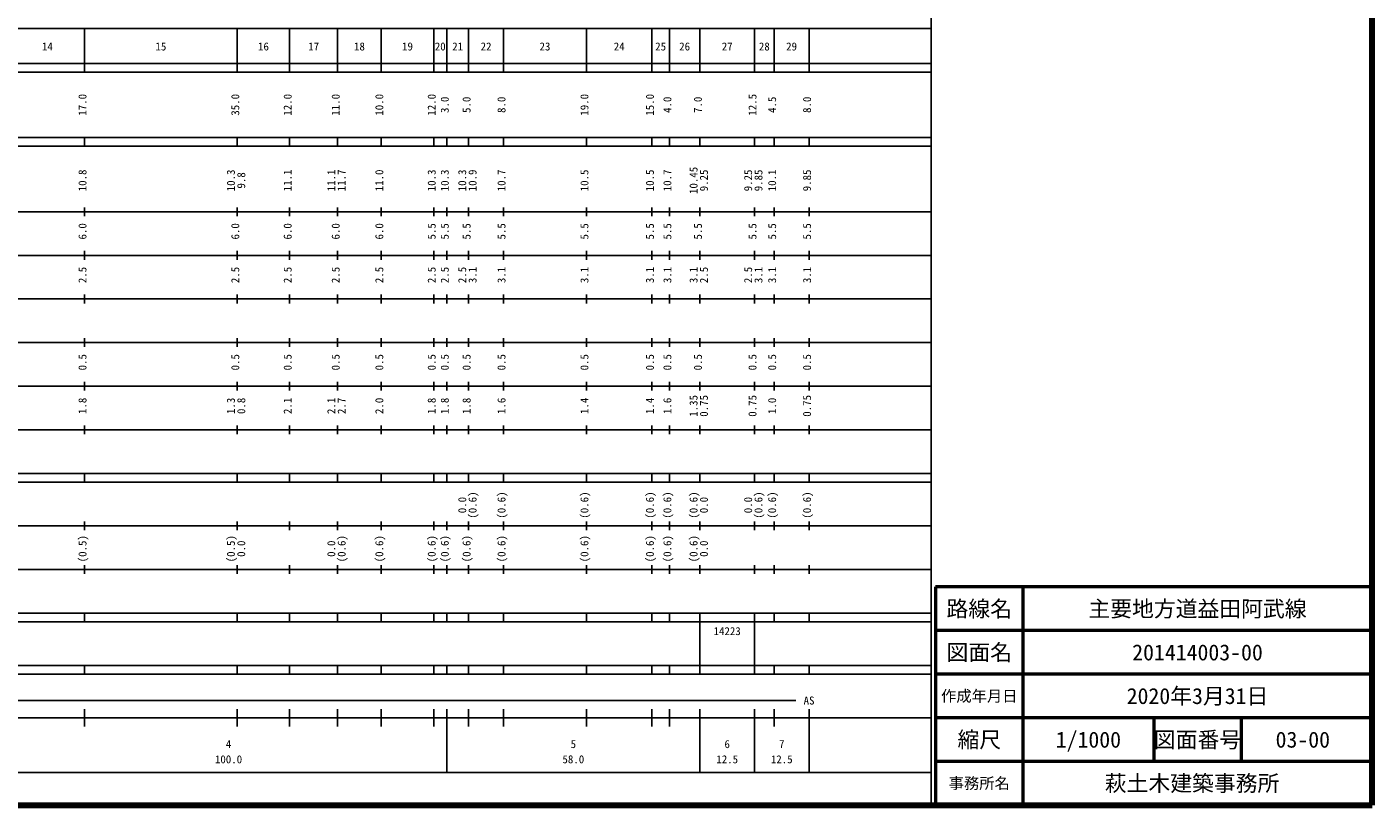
# Model space of a CAD drawing. Units: millimetres on the paper, enlarged 1000 times. Extents: x 40000 to 680000, y 20000 to 380000.
# Drawn here: x 371804 to 680000, y 20000 to 198357 of the extents above; entities that cross this region are included whole.
import ezdxf
from ezdxf.enums import TextEntityAlignment as Align

# ---------------------------------------------------------------- set-up
doc = ezdxf.new("R2010")
doc.units = ezdxf.units.MM
doc.header["$LTSCALE"] = 1000
for name, color, linetype, lineweight in [('M-TTL', 2, 'Continuous', 140), ('M-TTL-BAND', 7, 'Continuous', 25), ('M-TTL-FRAM', 2, 'Continuous', 50), ('M-TTL-LINE', 7, 'Continuous', 50), ('M-TTL-TXT', 7, 'Continuous', 13)]:
    doc.layers.add(name, color=color, linetype=linetype, lineweight=lineweight)
doc.styles.add('ＭＳ ゴシック', font='')
doc.styles.get('ＭＳ ゴシック').set_extended_font_data('MS Gothic')

msp = doc.modelspace()

# ---------------------------------------------------------------- linework, layer by layer
at = {"layer": 'M-TTL'}
for p, q in [((680000, 20000), (680000, 380000)), ((40000, 20000), (680000, 20000))]:
    msp.add_line(p, q, dxfattribs=at)
at = {"layer": 'M-TTL-BAND'}
for p, q in [((579000, 20000), (579000, 370000)), ((68000, 198000), (579000, 198000)), ((385000, 188000), (385000, 198000)), ((420000, 188000), (420000, 198000)), ((432000, 188000), (432000, 198000)), ((443000, 188000), (443000, 198000)), ((453000, 188000), (453000, 198000)), ((465000, 188000), (465000, 198000)), ((468000, 188000), (468000, 198000)), ((473000, 188000), (473000, 198000)), ((481000, 188000), (481000, 198000)), ((500000, 188000), (500000, 198000)), ((515000, 188000), (515000, 198000)), ((519000, 188000), (519000, 198000)), ((526000, 188000), (526000, 198000)), ((538500, 188000), (538500, 198000)), ((543000, 188000), (543000, 198000)), ((551000, 188000), (551000, 198000)), ((40000, 190000), (579000, 190000)), ((40000, 188000), (579000, 188000)), ((40000, 173000), (579000, 173000)), ((385000, 171000), (385000, 173000)), ((420000, 171000), (420000, 173000)), ((432000, 171000), (432000, 173000)), ((443000, 171000), (443000, 173000)), ((453000, 171000), (453000, 173000)), ((465000, 171000), (465000, 173000)), ((468000, 171000), (468000, 173000)), ((473000, 171000), (473000, 173000)), ((481000, 171000), (481000, 173000)), ((500000, 171000), (500000, 173000)), ((515000, 171000), (515000, 173000)), ((519000, 171000), (519000, 173000)), ((526000, 171000), (526000, 173000)), ((538500, 171000), (538500, 173000)), ((543000, 171000), (543000, 173000)), ((551000, 171000), (551000, 173000)), ((40000, 171000), (579000, 171000)), ((40000, 156000), (579000, 156000)), ((385000, 155000), (385000, 157000)), ((420000, 155000), (420000, 157000)), ((432000, 155000), (432000, 157000)), ((443000, 155000), (443000, 157000)), ((453000, 155000), (453000, 157000)), ((465000, 155000), (465000, 157000)), ((468000, 155000), (468000, 157000)), ((473000, 155000), (473000, 157000)), ((481000, 155000), (481000, 157000)), ((500000, 155000), (500000, 157000)), ((515000, 155000), (515000, 157000)), ((519000, 155000), (519000, 157000)), ((526000, 155000), (526000, 157000)), ((538500, 155000), (538500, 157000)), ((543000, 155000), (543000, 157000)), ((551000, 155000), (551000, 157000)), ((46000, 146000), (579000, 146000)), ((385000, 145000), (385000, 147000)), ((420000, 145000), (420000, 147000)), ((432000, 145000), (432000, 147000)), ((443000, 145000), (443000, 147000)), ((453000, 145000), (453000, 147000)), ((465000, 145000), (465000, 147000)), ((468000, 145000), (468000, 147000)), ((473000, 145000), (473000, 147000)), ((481000, 145000), (481000, 147000)), ((500000, 145000), (500000, 147000)), ((515000, 145000), (515000, 147000)), ((519000, 145000), (519000, 147000)), ((526000, 145000), (526000, 147000)), ((538500, 145000), (538500, 147000)), ((543000, 145000), (543000, 147000)), ((551000, 145000), (551000, 147000)), ((52000, 136000), (579000, 136000)), ((385000, 135000), (385000, 137000)), ((420000, 135000), (420000, 137000)), ((432000, 135000), (432000, 137000)), ((443000, 135000), (443000, 137000)), ((453000, 135000), (453000, 137000)), ((465000, 135000), (465000, 137000)), ((468000, 135000), (468000, 137000)), ((473000, 135000), (473000, 137000)), ((481000, 135000), (481000, 137000)), ((500000, 135000), (500000, 137000)), ((515000, 135000), (515000, 137000)), ((519000, 135000), (519000, 137000)), ((526000, 135000), (526000, 137000)), ((538500, 135000), (538500, 137000)), ((543000, 135000), (543000, 137000)), ((551000, 135000), (551000, 137000)), ((385000, 125000), (385000, 127000)), ((420000, 125000), (420000, 127000)), ((432000, 125000), (432000, 127000)), ((443000, 125000), (443000, 127000)), ((453000, 125000), (453000, 127000)), ((465000, 125000), (465000, 127000)), ((468000, 125000), (468000, 127000)), ((473000, 125000), (473000, 127000)), ((481000, 125000), (481000, 127000)), ((500000, 125000), (500000, 127000)), ((515000, 125000), (515000, 127000)), ((519000, 125000), (519000, 127000)), ((526000, 125000), (526000, 127000)), ((538500, 125000), (538500, 127000)), ((543000, 125000), (543000, 127000)), ((551000, 125000), (551000, 127000)), ((46000, 126000), (579000, 126000)), ((52000, 116000), (579000, 116000)), ((385000, 115000), (385000, 117000)), ((420000, 115000), (420000, 117000)), ((432000, 115000), (432000, 117000)), ((443000, 115000), (443000, 117000)), ((453000, 115000), (453000, 117000)), ((465000, 115000), (465000, 117000)), ((468000, 115000), (468000, 117000)), ((473000, 115000), (473000, 117000)), ((481000, 115000), (481000, 117000)), ((500000, 115000), (500000, 117000)), ((515000, 115000), (515000, 117000)), ((519000, 115000), (519000, 117000)), ((526000, 115000), (526000, 117000)), ((538500, 115000), (538500, 117000)), ((543000, 115000), (543000, 117000)), ((551000, 115000), (551000, 117000)), ((46000, 106000), (579000, 106000)), ((385000, 105000), (385000, 107000)), ((420000, 105000), (420000, 107000)), ((432000, 105000), (432000, 107000)), ((443000, 105000), (443000, 107000)), ((453000, 105000), (453000, 107000)), ((465000, 105000), (465000, 107000)), ((468000, 105000), (468000, 107000)), ((473000, 105000), (473000, 107000)), ((481000, 105000), (481000, 107000)), ((500000, 105000), (500000, 107000)), ((515000, 105000), (515000, 107000)), ((519000, 105000), (519000, 107000)), ((526000, 105000), (526000, 107000)), ((538500, 105000), (538500, 107000)), ((543000, 105000), (543000, 107000)), ((551000, 105000), (551000, 107000)), ((40000, 96000), (579000, 96000)), ((385000, 94000), (385000, 96000)), ((420000, 94000), (420000, 96000)), ((432000, 94000), (432000, 96000)), ((443000, 94000), (443000, 96000)), ((453000, 94000), (453000, 96000)), ((465000, 94000), (465000, 96000)), ((468000, 94000), (468000, 96000)), ((473000, 94000), (473000, 96000)), ((481000, 94000), (481000, 96000)), ((500000, 94000), (500000, 96000)), ((515000, 94000), (515000, 96000)), ((519000, 94000), (519000, 96000)), ((526000, 94000), (526000, 96000)), ((538500, 94000), (538500, 96000)), ((543000, 94000), (543000, 96000)), ((551000, 94000), (551000, 96000)), ((40000, 94000), (579000, 94000)), ((49000, 84000), (579000, 84000)), ((385000, 83000), (385000, 85000)), ((420000, 83000), (420000, 85000)), ((432000, 83000), (432000, 85000)), ((443000, 83000), (443000, 85000)), ((453000, 83000), (453000, 85000)), ((465000, 83000), (465000, 85000)), ((468000, 83000), (468000, 85000)), ((473000, 83000), (473000, 85000)), ((481000, 83000), (481000, 85000)), ((500000, 83000), (500000, 85000)), ((515000, 83000), (515000, 85000)), ((519000, 83000), (519000, 85000)), ((526000, 83000), (526000, 85000)), ((538500, 83000), (538500, 85000)), ((543000, 83000), (543000, 85000)), ((551000, 83000), (551000, 85000)), ((40000, 74000), (579000, 74000)), ((385000, 73000), (385000, 75000)), ((420000, 73000), (420000, 75000)), ((432000, 73000), (432000, 75000)), ((443000, 73000), (443000, 75000)), ((453000, 73000), (453000, 75000)), ((465000, 73000), (465000, 75000)), ((468000, 73000), (468000, 75000)), ((473000, 73000), (473000, 75000)), ((481000, 73000), (481000, 75000)), ((500000, 73000), (500000, 75000)), ((515000, 73000), (515000, 75000)), ((519000, 73000), (519000, 75000)), ((526000, 73000), (526000, 75000)), ((538500, 73000), (538500, 75000)), ((543000, 73000), (543000, 75000)), ((551000, 73000), (551000, 75000)), ((40000, 64000), (579000, 64000)), ((40000, 62000), (579000, 62000)), ((385000, 62000), (385000, 64000)), ((420000, 62000), (420000, 64000)), ((432000, 62000), (432000, 64000)), ((443000, 62000), (443000, 64000)), ((453000, 62000), (453000, 64000)), ((465000, 62000), (465000, 64000)), ((468000, 62000), (468000, 64000)), ((473000, 62000), (473000, 64000)), ((481000, 62000), (481000, 64000)), ((500000, 62000), (500000, 64000)), ((515000, 62000), (515000, 64000)), ((519000, 62000), (519000, 64000)), ((526000, 62000), (526000, 64000)), ((526000, 52000), (526000, 62000)), ((538500, 62000), (538500, 64000)), ((538500, 52000), (538500, 62000)), ((543000, 62000), (543000, 64000)), ((551000, 62000), (551000, 64000)), ((40000, 52000), (579000, 52000)), ((40000, 50000), (579000, 50000)), ((385000, 50000), (385000, 52000)), ((420000, 50000), (420000, 52000)), ((432000, 50000), (432000, 52000)), ((443000, 50000), (443000, 52000)), ((453000, 50000), (453000, 52000)), ((465000, 50000), (465000, 52000)), ((468000, 50000), (468000, 52000)), ((473000, 50000), (473000, 52000)), ((481000, 50000), (481000, 52000)), ((500000, 50000), (500000, 52000)), ((515000, 50000), (515000, 52000)), ((519000, 50000), (519000, 52000)), ((526000, 50000), (526000, 52000)), ((538500, 50000), (538500, 52000)), ((543000, 50000), (543000, 52000)), ((551000, 50000), (551000, 52000)), ((71000, 44000), (548000, 44000)), ((385000, 38000), (385000, 42000)), ((420000, 38000), (420000, 42000)), ((432000, 38000), (432000, 42000)), ((443000, 38000), (443000, 42000)), ((453000, 38000), (453000, 42000)), ((465000, 38000), (465000, 42000)), ((468000, 27500), (468000, 42000)), ((473000, 38000), (473000, 42000)), ((481000, 38000), (481000, 42000)), ((500000, 38000), (500000, 42000)), ((515000, 38000), (515000, 42000)), ((519000, 38000), (519000, 42000)), ((526000, 27500), (526000, 42000)), ((538500, 27500), (538500, 42000)), ((543000, 38000), (543000, 42000)), ((551000, 27500), (551000, 42000)), ((40000, 40000), (579000, 40000)), ((68000, 27500), (579000, 27500))]:
    msp.add_line(p, q, dxfattribs=at)
at = {"layer": 'M-TTL-FRAM'}
for p, q in [((680000, 70000), (580000, 70000)), ((580000, 70000), (580000, 20000))]:
    msp.add_line(p, q, dxfattribs=at)
at = {"layer": 'M-TTL-LINE'}
for p, q in [((600000, 70000), (600000, 20000)), ((680000, 60000), (580000, 60000)), ((680000, 50000), (580000, 50000)), ((680000, 40000), (580000, 40000)), ((630000, 40000), (630000, 30000)), ((650000, 40000), (650000, 30000)), ((680000, 30000), (580000, 30000))]:
    msp.add_line(p, q, dxfattribs=at)

# ---------------------------------------------------------------- texts
at = {"layer": 'M-TTL-BAND', "style": 'ＭＳ ゴシック'}
for s, p in [('14', (376500, 192405)), ('15', (402500, 192405)), ('16', (426000, 192405)), ('17', (437500, 192405)), ('18', (448000, 192405)), ('19', (459000, 192405)), ('20', (466500, 192405)), ('21', (470500, 192405)), ('22', (477000, 192405)), ('23', (490500, 192405)), ('24', (507500, 192405)), ('25', (517000, 192405)), ('26', (522500, 192405)), ('27', (532250, 192405)), ('28', (540750, 192405)), ('29', (547000, 192405)), ('AS', (551000, 42500)), ('4', (418000, 32523)), ('5', (497000, 32523)), ('6', (532250, 32523)), ('7', (544750, 32523)), ('100.0', (418000, 29033)), ('58.0', (497000, 29033)), ('12.5', (532250, 29033)), ('12.5', (544750, 29033))]:
    msp.add_text(s, height=1833, dxfattribs=at).set_placement(p, align=Align.BOTTOM_CENTER)
for s, p in [('17.0', (386000, 180500)), ('35.0', (421000, 180500)), ('12.0', (433000, 180500)), ('11.0', (444000, 180500)), ('10.0', (454000, 180500)), ('12.0', (466000, 180500)), ('3.0', (469000, 180500)), ('5.0', (474000, 180500)), ('8.0', (482000, 180500)), ('19.0', (501000, 180500)), ('15.0', (516000, 180500)), ('4.0', (520000, 180500)), ('7.0', (527000, 180500)), ('12.5', (539500, 180500)), ('4.5', (544000, 180500)), ('8.0', (552000, 180500)), ('10.8', (386000, 163174)), ('10.3', (420000, 163174)), ('9.8', (422370, 163174)), ('11.1', (433000, 163174)), ('11.1', (443000, 163174)), ('11.7', (445370, 163174)), ('11.0', (454000, 163174)), ('10.3', (466000, 163174)), ('10.3', (469000, 163174)), ('10.3', (473000, 163174)), ('10.9', (475370, 163174)), ('10.7', (482000, 163174)), ('10.5', (501000, 163174)), ('10.5', (516000, 163174)), ('10.7', (520000, 163174)), ('10.45', (526000, 163174)), ('9.25', (528370, 163174)), ('9.25', (538500, 163174)), ('9.85', (540870, 163174)), ('10.1', (544000, 163174)), ('9.85', (552000, 163174)), ('6.0', (386000, 151500)), ('6.0', (421000, 151500)), ('6.0', (433000, 151500)), ('6.0', (444000, 151500)), ('6.0', (454000, 151500)), ('5.5', (466000, 151500)), ('5.5', (469000, 151500)), ('5.5', (474000, 151500)), ('5.5', (482000, 151500)), ('5.5', (501000, 151500)), ('5.5', (516000, 151500)), ('5.5', (520000, 151500)), ('5.5', (527000, 151500)), ('5.5', (539500, 151500)), ('5.5', (544000, 151500)), ('5.5', (552000, 151500)), ('2.5', (386000, 141500)), ('2.5', (421000, 141500)), ('2.5', (433000, 141500)), ('2.5', (444000, 141500)), ('2.5', (454000, 141500)), ('2.5', (466000, 141500)), ('2.5', (469000, 141500)), ('2.5', (473000, 141500)), ('3.1', (475370, 141500)), ('3.1', (482000, 141500)), ('3.1', (501000, 141500)), ('3.1', (516000, 141500)), ('3.1', (520000, 141500)), ('3.1', (526000, 141500)), ('2.5', (528370, 141500)), ('2.5', (538500, 141500)), ('3.1', (540870, 141500)), ('3.1', (544000, 141500)), ('3.1', (552000, 141500)), ('0.5', (386000, 121500)), ('0.5', (421000, 121500)), ('0.5', (433000, 121500)), ('0.5', (444000, 121500)), ('0.5', (454000, 121500)), ('0.5', (466000, 121500)), ('0.5', (469000, 121500)), ('0.5', (474000, 121500)), ('0.5', (482000, 121500)), ('0.5', (501000, 121500)), ('0.5', (516000, 121500)), ('0.5', (520000, 121500)), ('0.5', (527000, 121500)), ('0.5', (539500, 121500)), ('0.5', (544000, 121500)), ('0.5', (552000, 121500)), ('1.8', (386000, 111500)), ('1.3', (420000, 111500)), ('0.8', (422370, 111500)), ('2.1', (433000, 111500)), ('2.1', (443000, 111500)), ('2.7', (445370, 111500)), ('2.0', (454000, 111500)), ('1.8', (466000, 111500)), ('1.8', (469000, 111500)), ('1.8', (474000, 111500)), ('1.6', (482000, 111500)), ('1.4', (501000, 111500)), ('1.4', (516000, 111500)), ('1.6', (520000, 111500)), ('1.35', (526000, 111500)), ('0.75', (528370, 111500)), ('0.75', (539500, 111500)), ('1.0', (544000, 111500)), ('0.75', (552000, 111500)), ('0.0', (473000, 88764)), ('(0.6)', (475370, 88764)), ('(0.6)', (482000, 88764)), ('(0.6)', (501000, 88764)), ('(0.6)', (516000, 88764)), ('(0.6)', (520000, 88764)), ('(0.6)', (526000, 88764)), ('0.0', (528370, 88764)), ('0.0', (538500, 88764)), ('(0.6)', (540870, 88764)), ('(0.6)', (544000, 88764)), ('(0.6)', (552000, 88764)), ('(0.5)', (386000, 78764)), ('(0.5)', (420000, 78764)), ('0.0', (422370, 78764)), ('0.0', (443000, 78764)), ('(0.6)', (445370, 78764)), ('(0.6)', (454000, 78764)), ('(0.6)', (466000, 78764)), ('(0.6)', (469000, 78764)), ('(0.6)', (474000, 78764)), ('(0.6)', (482000, 78764)), ('(0.6)', (501000, 78764)), ('(0.6)', (516000, 78764)), ('(0.6)', (520000, 78764)), ('(0.6)', (526000, 78764)), ('0.0', (528370, 78764))]:
    msp.add_text(s, height=1833, rotation=90, dxfattribs=at).set_placement(p, align=Align.BOTTOM_CENTER)
msp.add_text('14223', height=1833, dxfattribs=at).set_placement((529125, 58405), align=Align.BOTTOM_LEFT)
at = {"layer": 'M-TTL-TXT', "style": 'ＭＳ ゴシック'}
for s, height, p in [('路線名', 3666, (590000, 65000)), ('路線名', 3666, (590000, 65000)), ('主要地方道益田阿武線', 3666, (640000, 65000)), ('図面名', 3666, (590000, 55000)), ('図面名', 3666, (590000, 55000)), ('201414003-00', 3666, (640000, 55000)), ('作成年月日', 2566, (590000, 45000)), ('作成年月日', 2566, (590000, 45000)), ('2020年3月31日', 3666, (640000, 45000)), ('縮尺', 3666, (590000, 35000)), ('縮尺', 3666, (590000, 35000)), ('1/1000', 3666, (615000, 35000)), ('図面番号', 3666, (640000, 35000)), ('図面番号', 3666, (640000, 35000)), ('03-00', 3666, (664125, 35000)), ('事務所名', 2566, (590000, 25000)), ('事務所名', 2566, (590000, 25000)), ('萩土木建築事務所 ', 3666, (640000, 25000))]:
    msp.add_text(s, height=height, dxfattribs=at).set_placement(p, align=Align.MIDDLE_CENTER)

doc.saveas('drawing.dxf')
